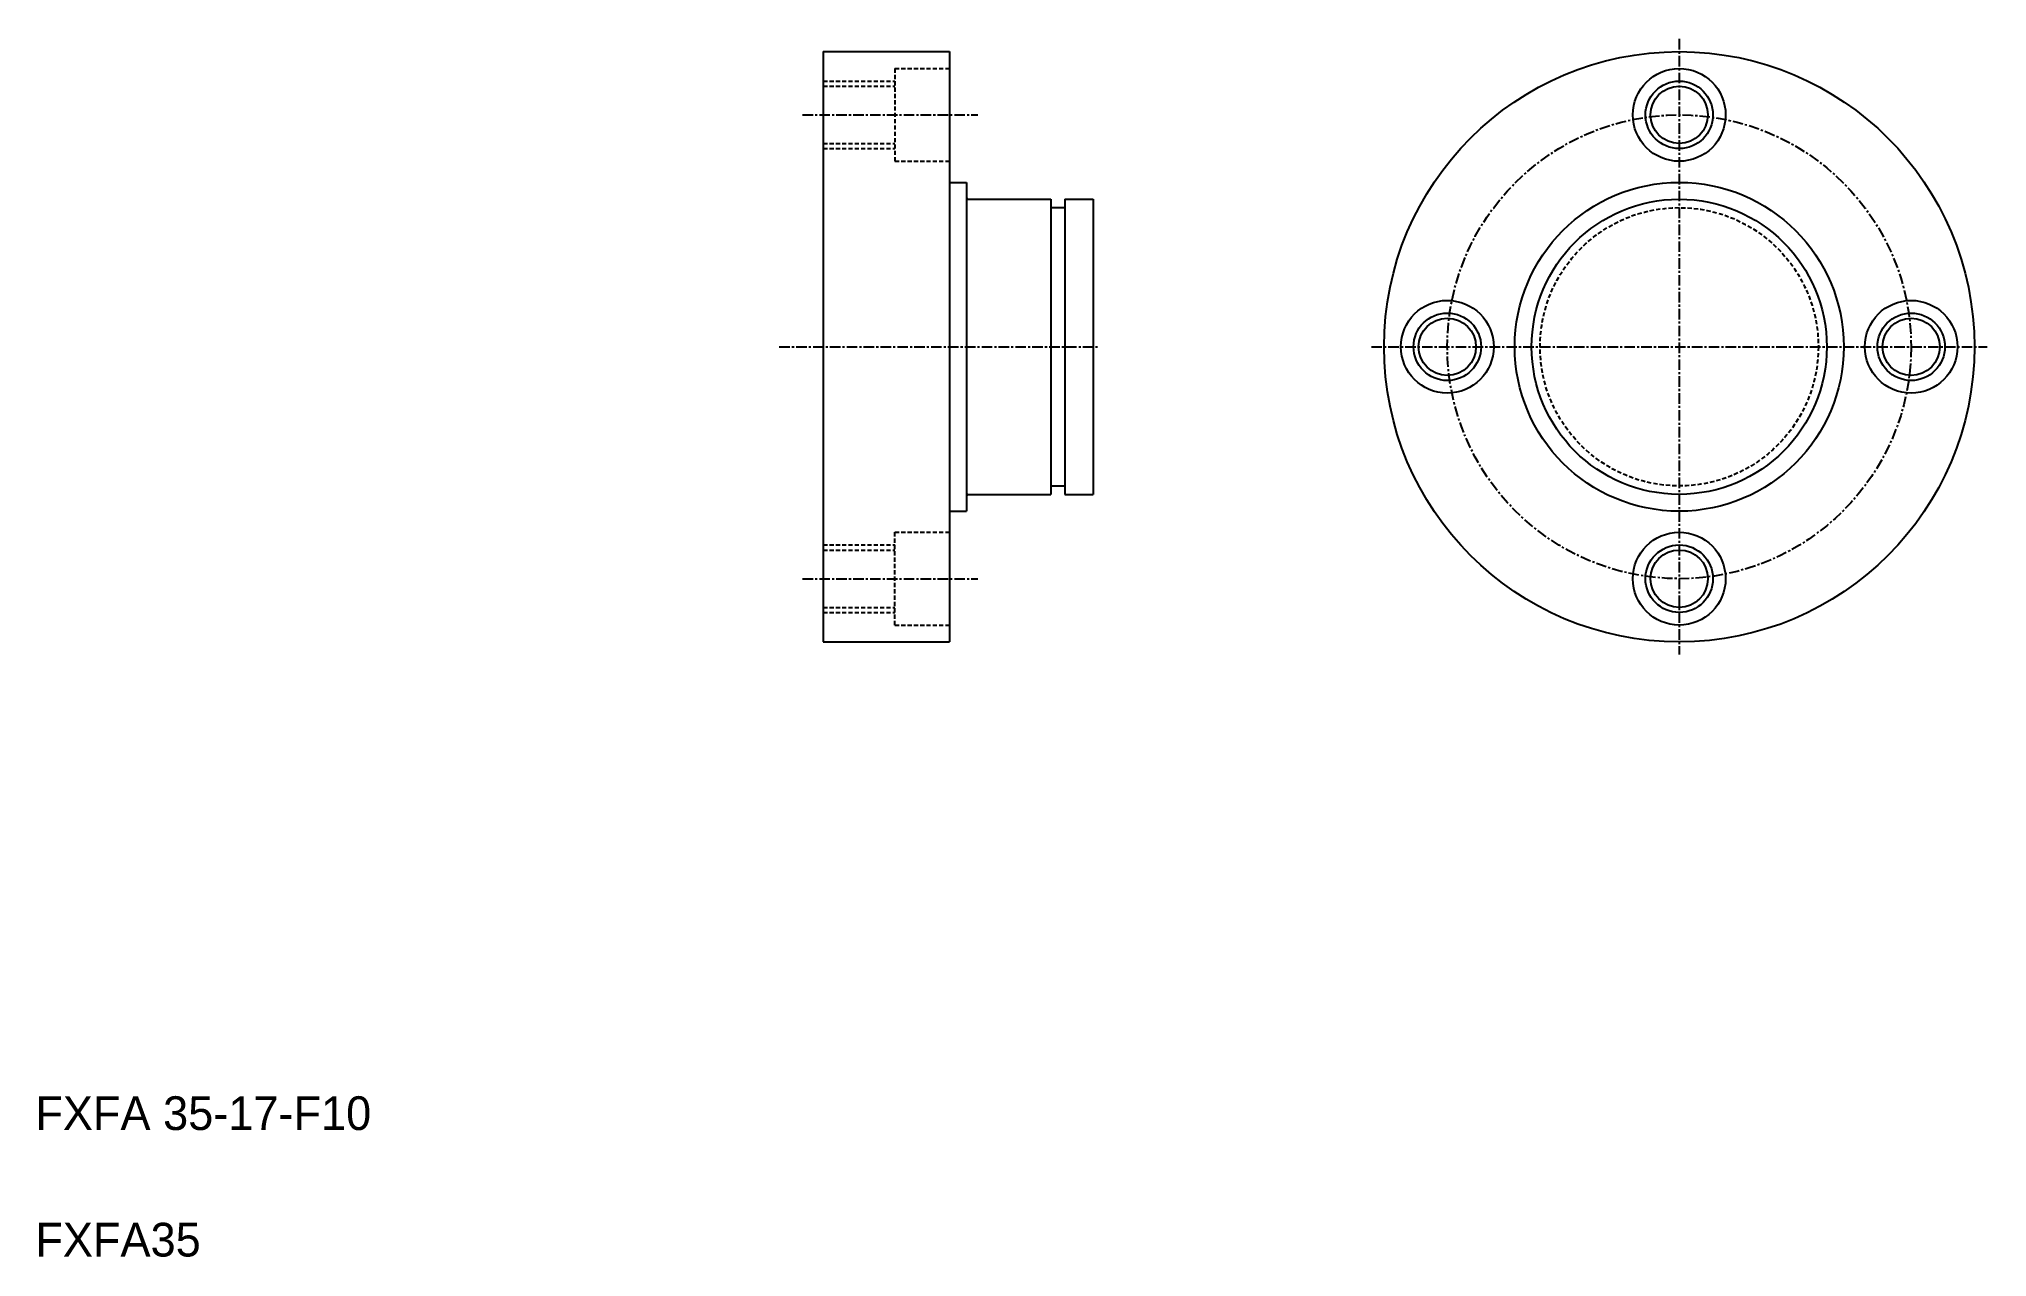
# Model space of a CAD drawing. Extents: x 41 to 272, y 141 to 286.
import ezdxf

# ---------------------------------------------------------------- set-up
doc = ezdxf.new("R2010")
doc.units = 0
doc.linetypes.add('CENTER', pattern=[2, 1.25, -0.25, 0.25, -0.25])
doc.linetypes.add('DASHED', pattern=[0.75, 0.5, -0.25])
doc.layers.get('0').update_dxf_attribs({"linetype": 'CONTINUOUS'})
doc.layers.add('CENTER', color=1, linetype='CENTER')

msp = doc.modelspace()

# ---------------------------------------------------------------- linework, layer by layer
at = {"color": 7, "linetype": 'CONTINUOUS'}
for p, q in [((133.68, 284.17), (133.68, 214.17)), ((133.68, 284.17), (148.68, 284.17)), ((148.68, 284.17), (148.68, 214.17)), ((148.68, 268.67), (150.68, 268.67)), ((150.68, 268.67), (150.68, 229.67)), ((148.68, 267.17), (148.68, 267.17)), ((150.88, 266.67), (160.68, 266.67)), ((160.68, 266.67), (160.68, 231.67)), ((160.68, 265.67), (162.33, 265.67)), ((162.33, 266.67), (162.33, 231.67)), ((162.33, 266.67), (165.68, 266.67)), ((165.68, 266.67), (165.68, 231.67)), ((148.68, 249.17), (148.68, 249.17)), ((148.68, 231.17), (148.68, 231.17)), ((150.88, 231.67), (160.68, 231.67)), ((160.68, 232.67), (162.33, 232.67)), ((162.33, 231.67), (165.68, 231.67)), ((148.68, 229.67), (150.68, 229.67)), ((133.68, 214.17), (148.68, 214.17))]:
    msp.add_line(p, q, dxfattribs=at)
at = {"color": 3, "linetype": 'DASHED'}
for p, q in [((142.18, 282.17), (142.18, 271.17)), ((142.18, 282.17), (148.68, 282.17)), ((133.68, 280.67), (142.18, 280.67)), ((133.68, 280.07), (142.18, 280.07)), ((133.68, 273.27), (142.18, 273.27)), ((133.68, 272.67), (142.18, 272.67)), ((142.18, 271.17), (148.68, 271.17)), ((142.18, 227.17), (148.68, 227.17)), ((142.18, 216.17), (142.18, 227.17)), ((133.68, 225.67), (142.18, 225.67)), ((133.68, 225.07), (142.18, 225.07)), ((133.68, 218.27), (142.18, 218.27)), ((133.68, 217.67), (142.18, 217.67)), ((142.18, 216.17), (148.68, 216.17))]:
    msp.add_line(p, q, dxfattribs=at)
at = {"color": 7, "linetype": 'CONTINUOUS'}
for centre, radius in [((235.19, 249.17), 35), ((235.19, 276.67), 5.5), ((235.19, 276.67), 3.4), ((235.19, 249.17), 19.5), ((235.19, 249.17), 17.5), ((207.69, 249.17), 5.5), ((262.69, 249.17), 5.5), ((207.69, 249.17), 3.4), ((262.69, 249.17), 3.4), ((235.19, 221.67), 5.5), ((235.19, 221.67), 3.4)]:
    msp.add_circle(centre, radius, dxfattribs=at)
at = {"color": 3, "linetype": 'CONTINUOUS'}
for centre in [(235.19, 276.67), (207.69, 249.17), (262.69, 249.17), (235.19, 221.67)]:
    msp.add_circle(centre, 4, dxfattribs=at)
at = {"color": 3, "linetype": 'DASHED'}
msp.add_circle((235.19, 249.17), 16.5, dxfattribs=at)
at = {"color": 7, "linetype": 'CONTINUOUS'}
for centre, start, end in [((150.88, 266.87), 180, 270), ((150.88, 231.47), 90, 180)]:
    msp.add_arc(centre, 0.2, start, end, dxfattribs=at)
at = {"layer": 'CENTER', "color": 1, "linetype": 'CENTER'}
for p, q in [((235.19, 285.67), (235.19, 212.67)), ((131.24, 276.67), (152.04, 276.67)), ((128.48, 249.17), (166.45, 249.17)), ((198.69, 249.17), (271.69, 249.17)), ((131.24, 221.67), (152.04, 221.67))]:
    msp.add_line(p, q, dxfattribs=at)
msp.add_circle((235.19, 249.17), 27.5, dxfattribs=at)

# ---------------------------------------------------------------- texts
at = {"color": 7, "linetype": 'CONTINUOUS'}
for s, p in [('FXFA 35-17-F10', (40.26, 156.29)), ('FXFA35', (40.26, 141.29))]:
    msp.add_text(s, height=4, dxfattribs=at).set_placement(p)

doc.saveas('drawing.dxf')
